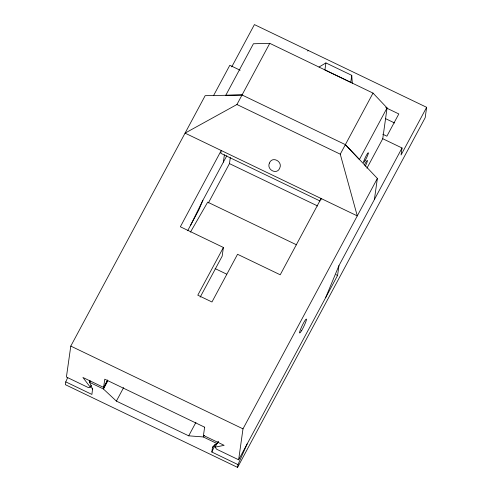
<?xml version="1.0" encoding="UTF-8"?>
<svg xmlns="http://www.w3.org/2000/svg" width="492" height="492" viewBox="0 0 492 492"><rect width="100%" height="100%" fill="white"/><g stroke="black" fill="none" stroke-linecap="round" stroke-linejoin="round"><path stroke-width="0.74" d="M67.613 377.745L65.768 381.878L91.899 394.43L92.656 388.139M208.374 202.956L229.463 163.621L230.311 157.575M65.768 381.878L65.362 384.676L237.581 467.4L237.974 464.596L211.843 452.043L212.513 447.277L215.188 444.516M217.987 441.767L215.084 447.179L216.64 449.221L238.645 459.792L242.993 428.852L377.37 178.442L345.372 144.642L242.046 94.981L205.158 95.676L70.793 346.091L66.414 377.032L88.425 387.616L90.325 387.235L91.414 385.205M238.645 459.792L337.573 275.44L338.951 265.618L402.044 147.987L382.751 138.719L387.075 107.926L373.016 93.099L269.77 43.339L253.423 43.757L225.76 95.325L242.046 94.981M231.72 66.918L254.419 24.6L426.638 107.311L425.193 117.686L237.581 467.4M90.325 387.235L82.92 377.481L103.609 387.413L104.771 379.203L204.746 427.247M223.368 162.102L224.401 154.771M320.034 200.988L220.84 153.32L221.234 150.515L180.355 226.775L223.393 247.476L222.169 256.172L200.17 297.156M204.623 427.204L203.46 435.426L224.137 445.334L215.084 447.179M325.901 62.927L324.911 69.944L350.765 82.361L351.755 75.344L325.901 62.927L319.056 67.041M374.394 199.567L377.37 178.442M402.044 147.987L401.06 154.998L426.638 107.311M320.919 199.918L321.116 198.516L280.225 274.788L237.55 254.284L211.96 301.983L197.79 295.175L223.393 247.476M325.624 297.691L338.951 265.618M226.83 155.693L202.901 200.287L198.75 210.084L187.667 230.717M211.843 452.043L215.219 444.467M237.974 464.596L247.175 443.925M190.57 225.311L202.895 200.244M107.748 380.273L103.381 388.969L116.383 401.103L188.7 435.832L203.251 436.939L216.972 443.532L218.491 441.859M203.251 436.939L204.014 435.432M213.497 95.7L229.819 65.276L240.151 70.233M373.016 93.099L340.261 154.174L357.278 215.89L185.06 133.129L236.929 104.513L269.77 43.339M103.609 387.413L107.594 379.984M107.723 380.876L103.381 388.969L89.661 382.376L90.011 380.888L89.661 382.376L92.57 389.664M116.383 401.103L123.621 387.61M307.783 51.088L308.146 50.399M188.7 435.832L195.939 422.339M203.35 436.755L204.075 435.395M366.934 168.215L382.751 138.719M190.453 232.119L207.692 202.15L296.559 244.832M218.405 441.816L212.513 447.277M336.036 274.721L337.573 275.44M385.691 107.262L387.075 107.926L359.406 159.513L345.372 144.642M387.112 108.32L398.821 113.941L386.884 136.198L382.751 134.211M385.654 118.689L394.609 122.988M236.929 104.513L340.261 154.174M229.463 163.621L317.611 205.97M215.065 268.577L226.72 274.173M70.793 346.091L242.993 428.852M351.755 75.344L352.315 83.554M364.32 165.134A5.775 0.689 -64.3 0 1 367.352 160.484A5.775 0.689 -64.3 0 1 365.328 166.21M269.425 163.073C266.27 169.642 277.082 175.38 279.757 168.03C282.912 161.462 272.101 155.724 269.425 163.073M365.076 160.656A5.387 0.64 -64.3 0 0 368.336 152.797A5.387 0.64 -64.3 0 0 364.467 159.365A5.387 0.64 -64.3 0 0 365.076 160.656M301.75 330.366A7.7 0.916 -64.3 0 0 306.411 319.142A7.7 0.916 -64.3 0 0 300.883 328.521A7.7 0.916 -64.3 0 0 301.75 330.366"/></g></svg>
